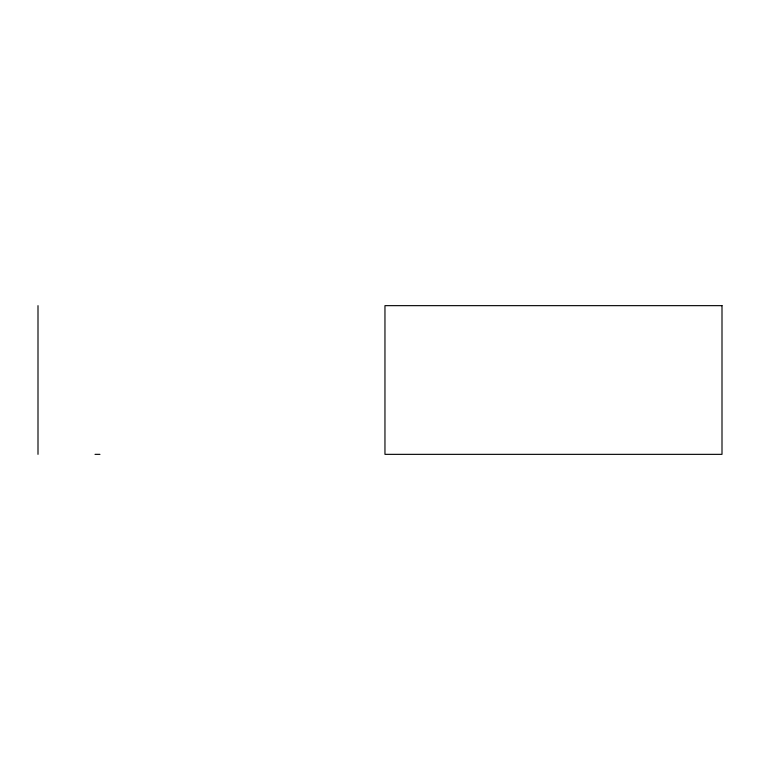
<?xml version="1.0" encoding="UTF-8"?>
<svg xmlns="http://www.w3.org/2000/svg" width="760" height="760" viewBox="0 0 760 760"><rect width="100%" height="100%" fill="white"/><g stroke="black" fill="none" stroke-linecap="round" stroke-linejoin="round"><path stroke-width="1.14" d="M95 454.347L99.959 454.347M38 305.653L38 454.347M722 305.653L384.959 305.653L384.959 454.347L722 454.347L722 305.653"/></g></svg>
